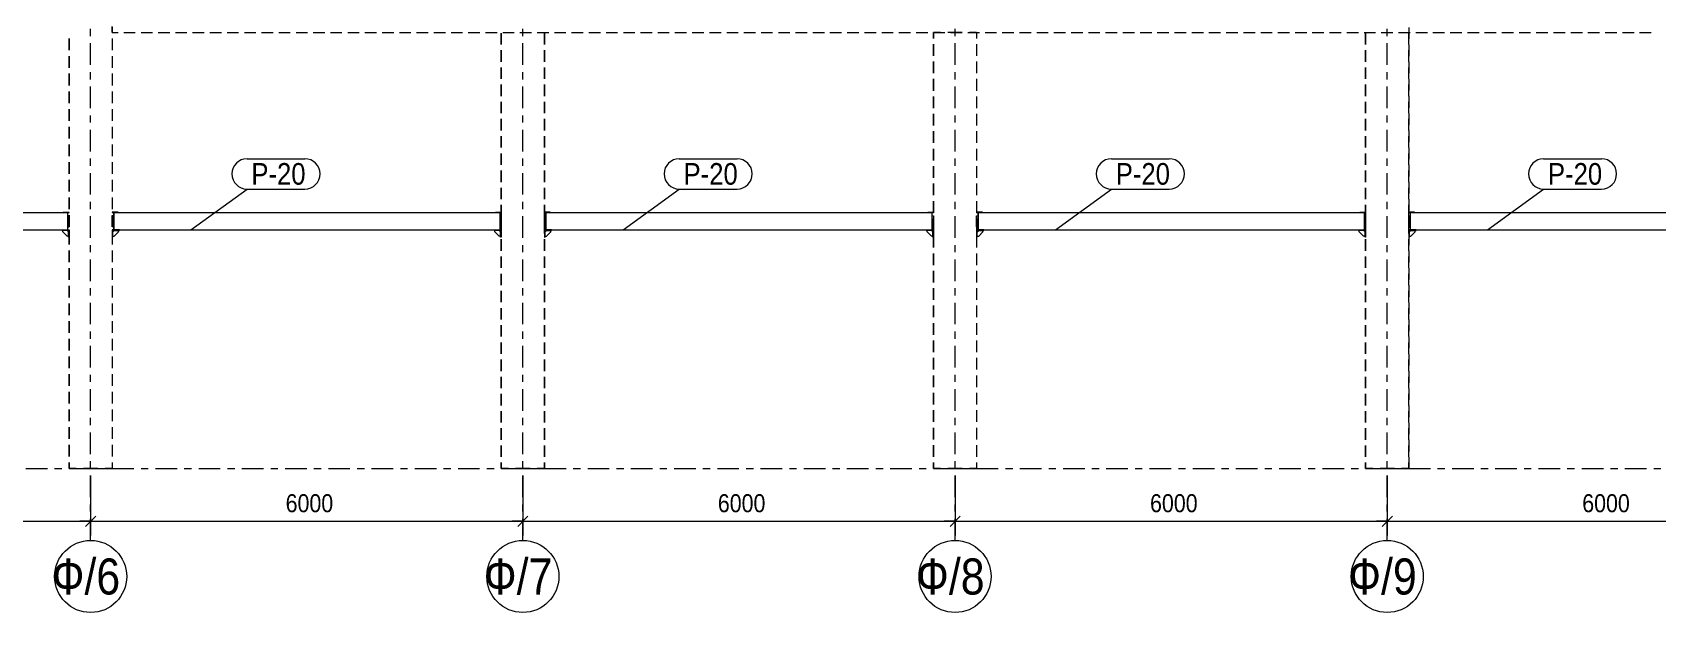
# Model space of a CAD drawing. Header units: millimetres. Extents: x -423 to 766, y -621 to 220.
# Drawn here: x -152.5 to 73, y -20 to 60.5 of the extents above; entities that cross this region are included whole.
import ezdxf

# ---------------------------------------------------------------- set-up
doc = ezdxf.new("R2010")
doc.units = ezdxf.units.MM
doc.linetypes.add('XKITLINE00', pattern=[0])
doc.linetypes.add('XKITLINE03', pattern=[6, 3, -1, 1, -1])
for name, color, linetype, lineweight in [('Part', 2, 'Continuous', 0), ('PartMark', 3, 'Continuous', 0), ('ReferenceModel', 1, 'Continuous', 0), ('S-GRID', 1, 'Continuous', 0), ('Z-DIMENSIONS', 1, 'Continuous', 0)]:
    doc.layers.add(name, color=color, linetype=linetype, lineweight=lineweight)
doc.styles.add('GOST type A', font='ARIAL.TTF')

msp = doc.modelspace()

# ---------------------------------------------------------------- linework, layer by layer
at = {"layer": 'Part', "linetype": 'XKITLINE00', "lineweight": 0}
for p, q in [((-201.19, 35.5), (-147.59, 35.5)), ((-148.19, 35.5), (-148.19, 35.58)), ((-148.19, 35.58), (-147.39, 35.58)), ((-147.59, 35.5), (-147.39, 35.5)), ((-147.59, 35.5), (-147.59, 33.1)), ((-147.55, 35.46), (-147.59, 35.46)), ((-147.55, 33.14), (-147.55, 35.46)), ((-147.55, 35.05), (-147.39, 35.05)), ((-147.39, 35.5), (-147.39, 35.58)), ((-147.39, 35.05), (-147.39, 33.55)), ((-140.59, 35.58), (-141.39, 35.58)), ((-141.39, 35.58), (-141.39, 35.5)), ((-141.39, 35.5), (-141.19, 35.5)), ((-141.39, 35.05), (-141.23, 35.05)), ((-141.39, 33.55), (-141.39, 35.05)), ((-141.23, 35.46), (-141.23, 33.14)), ((-141.23, 35.46), (-141.19, 35.46)), ((-141.19, 35.5), (-141.19, 33.1)), ((-141.19, 35.5), (-87.59, 35.5)), ((-140.59, 35.5), (-140.59, 35.58)), ((-88.19, 35.5), (-88.19, 35.58)), ((-88.19, 35.58), (-87.39, 35.58)), ((-87.59, 35.5), (-87.59, 33.1)), ((-87.59, 35.5), (-87.39, 35.5)), ((-87.55, 35.46), (-87.59, 35.46)), ((-87.55, 33.14), (-87.55, 35.46)), ((-87.55, 35.05), (-87.39, 35.05)), ((-87.39, 35.5), (-87.39, 35.58)), ((-87.39, 35.05), (-87.39, 33.55)), ((-80.59, 35.58), (-81.39, 35.58)), ((-81.39, 35.58), (-81.39, 35.5)), ((-81.39, 35.5), (-81.19, 35.5)), ((-81.39, 35.05), (-81.23, 35.05)), ((-81.39, 33.55), (-81.39, 35.05)), ((-81.23, 35.46), (-81.23, 33.14)), ((-81.23, 35.46), (-81.19, 35.46)), ((-81.19, 35.5), (-81.19, 33.1)), ((-81.19, 35.5), (-27.59, 35.5)), ((-80.59, 35.5), (-80.59, 35.58)), ((-28.19, 35.5), (-28.19, 35.58)), ((-28.19, 35.58), (-27.39, 35.58)), ((-27.59, 35.5), (-27.39, 35.5)), ((-27.59, 35.5), (-27.59, 33.1)), ((-27.55, 35.46), (-27.59, 35.46)), ((-27.55, 33.14), (-27.55, 35.46)), ((-27.55, 35.05), (-27.39, 35.05)), ((-27.39, 35.5), (-27.39, 35.58)), ((-27.39, 35.05), (-27.39, 33.55)), ((-20.59, 35.58), (-21.39, 35.58)), ((-21.39, 35.58), (-21.39, 35.5)), ((-21.39, 35.5), (-21.19, 35.5)), ((-21.39, 35.05), (-21.23, 35.05)), ((-21.39, 33.55), (-21.39, 35.05)), ((-21.23, 35.46), (-21.23, 33.14)), ((-21.23, 35.46), (-21.19, 35.46)), ((-21.19, 35.5), (-21.19, 33.1)), ((-21.19, 35.5), (32.41, 35.5)), ((-20.59, 35.5), (-20.59, 35.58)), ((31.81, 35.5), (31.81, 35.58)), ((31.81, 35.58), (32.61, 35.58)), ((32.41, 35.5), (32.61, 35.5)), ((32.41, 35.5), (32.41, 33.1)), ((32.45, 35.46), (32.41, 35.46)), ((32.45, 33.14), (32.45, 35.46)), ((32.45, 35.05), (32.61, 35.05)), ((32.61, 35.5), (32.61, 35.58)), ((32.61, 35.05), (32.61, 33.55)), ((39.41, 35.58), (38.61, 35.58)), ((38.61, 35.58), (38.61, 35.5)), ((38.61, 35.5), (38.81, 35.5)), ((38.61, 35.05), (38.77, 35.05)), ((38.61, 33.55), (38.61, 35.05)), ((38.77, 35.46), (38.77, 33.14)), ((38.77, 35.46), (38.81, 35.46)), ((38.81, 35.5), (38.81, 33.1)), ((38.81, 35.5), (92.41, 35.5)), ((39.41, 35.5), (39.41, 35.58)), ((-201.19, 33.1), (-147.59, 33.1)), ((-148.39, 33.02), (-148.39, 33.1)), ((-148.39, 33.1), (-147.39, 33.1)), ((-147.47, 33.02), (-148.39, 33.02)), ((-148.27, 32.82), (-148.27, 33.02)), ((-147.67, 32.22), (-148.27, 32.82)), ((-147.47, 32.82), (-147.67, 33.02)), ((-147.47, 32.22), (-147.67, 32.22)), ((-147.59, 33.14), (-147.55, 33.14)), ((-147.55, 33.55), (-147.39, 33.55)), ((-147.47, 32.1), (-147.47, 33.02)), ((-147.39, 32.1), (-147.47, 32.1)), ((-147.39, 33.1), (-147.39, 32.1)), ((-141.23, 33.55), (-141.39, 33.55)), ((-141.39, 33.1), (-141.39, 32.1)), ((-140.39, 33.1), (-141.39, 33.1)), ((-141.39, 32.1), (-141.31, 32.1)), ((-141.31, 32.82), (-141.11, 33.02)), ((-141.31, 32.1), (-141.31, 33.02)), ((-141.31, 33.02), (-140.39, 33.02)), ((-141.31, 32.22), (-141.11, 32.22)), ((-141.23, 33.14), (-141.19, 33.14)), ((-141.19, 33.1), (-87.59, 33.1)), ((-141.11, 32.22), (-140.51, 32.82)), ((-140.51, 32.82), (-140.51, 33.02)), ((-140.39, 33.02), (-140.39, 33.1)), ((-88.39, 33.02), (-88.39, 33.1)), ((-88.39, 33.1), (-87.39, 33.1)), ((-87.47, 33.02), (-88.39, 33.02)), ((-88.27, 32.82), (-88.27, 33.02)), ((-87.67, 32.22), (-88.27, 32.82)), ((-87.47, 32.82), (-87.67, 33.02)), ((-87.47, 32.22), (-87.67, 32.22)), ((-87.59, 33.14), (-87.55, 33.14)), ((-87.55, 33.55), (-87.39, 33.55)), ((-87.47, 32.1), (-87.47, 33.02)), ((-87.39, 32.1), (-87.47, 32.1)), ((-87.39, 33.1), (-87.39, 32.1)), ((-81.23, 33.55), (-81.39, 33.55)), ((-81.39, 33.1), (-81.39, 32.1)), ((-80.39, 33.1), (-81.39, 33.1)), ((-81.39, 32.1), (-81.31, 32.1)), ((-81.31, 32.1), (-81.31, 33.02)), ((-81.31, 33.02), (-80.39, 33.02)), ((-81.31, 32.82), (-81.11, 33.02)), ((-81.31, 32.22), (-81.11, 32.22)), ((-81.23, 33.14), (-81.19, 33.14)), ((-81.19, 33.1), (-27.59, 33.1)), ((-81.11, 32.22), (-80.51, 32.82)), ((-80.51, 32.82), (-80.51, 33.02)), ((-80.39, 33.02), (-80.39, 33.1)), ((-28.39, 33.02), (-28.39, 33.1)), ((-28.39, 33.1), (-27.39, 33.1)), ((-27.47, 33.02), (-28.39, 33.02)), ((-28.27, 32.82), (-28.27, 33.02)), ((-27.67, 32.22), (-28.27, 32.82)), ((-27.47, 32.82), (-27.67, 33.02)), ((-27.47, 32.22), (-27.67, 32.22)), ((-27.59, 33.14), (-27.55, 33.14)), ((-27.55, 33.55), (-27.39, 33.55)), ((-27.47, 32.1), (-27.47, 33.02)), ((-27.39, 32.1), (-27.47, 32.1)), ((-27.39, 33.1), (-27.39, 32.1)), ((-21.23, 33.55), (-21.39, 33.55)), ((-21.39, 33.1), (-21.39, 32.1)), ((-20.39, 33.1), (-21.39, 33.1)), ((-21.39, 32.1), (-21.31, 32.1)), ((-21.31, 32.82), (-21.11, 33.02)), ((-21.31, 32.1), (-21.31, 33.02)), ((-21.31, 33.02), (-20.39, 33.02)), ((-21.31, 32.22), (-21.11, 32.22)), ((-21.23, 33.14), (-21.19, 33.14)), ((-21.19, 33.1), (32.41, 33.1)), ((-21.11, 32.22), (-20.51, 32.82)), ((-20.51, 32.82), (-20.51, 33.02)), ((-20.39, 33.02), (-20.39, 33.1)), ((31.61, 33.02), (31.61, 33.1)), ((31.61, 33.1), (32.61, 33.1)), ((32.53, 33.02), (31.61, 33.02)), ((31.73, 32.82), (31.73, 33.02)), ((32.33, 32.22), (31.73, 32.82)), ((32.53, 32.82), (32.33, 33.02)), ((32.53, 32.22), (32.33, 32.22)), ((32.41, 33.14), (32.45, 33.14)), ((32.45, 33.55), (32.61, 33.55)), ((32.53, 32.1), (32.53, 33.02)), ((32.61, 32.1), (32.53, 32.1)), ((32.61, 33.1), (32.61, 32.1)), ((38.77, 33.55), (38.61, 33.55)), ((38.61, 33.1), (38.61, 32.1)), ((39.61, 33.1), (38.61, 33.1)), ((38.61, 32.1), (38.69, 32.1)), ((38.69, 32.1), (38.69, 33.02)), ((38.69, 33.02), (39.61, 33.02)), ((38.69, 32.82), (38.89, 33.02)), ((38.69, 32.22), (38.89, 32.22)), ((38.77, 33.14), (38.81, 33.14)), ((38.81, 33.1), (92.41, 33.1)), ((38.89, 32.22), (39.49, 32.82)), ((39.49, 32.82), (39.49, 33.02)), ((39.61, 33.02), (39.61, 33.1))]:
    msp.add_line(p, q, dxfattribs=at)
at = {"layer": 'PartMark', "linetype": 'XKITLINE00', "lineweight": 0}
for p, q in [((-122.68, 42.98), (-114.65, 42.98)), ((-62.68, 42.98), (-54.65, 42.98)), ((-2.68, 42.98), (5.35, 42.98)), ((57.32, 42.98), (65.35, 42.98)), ((-130.46, 33.1), (-122.68, 38.78)), ((-122.68, 38.78), (-114.65, 38.78)), ((-70.46, 33.1), (-62.68, 38.78)), ((-62.68, 38.78), (-54.65, 38.78)), ((-10.46, 33.1), (-2.68, 38.78)), ((-2.68, 38.78), (5.35, 38.78)), ((49.54, 33.1), (57.32, 38.78)), ((57.32, 38.78), (65.35, 38.78))]:
    msp.add_line(p, q, dxfattribs=at)
for centre, start, end in [((-122.68, 40.88), 90, 270), ((-114.65, 40.88), 270, 90), ((-62.68, 40.88), 90, 270), ((-54.65, 40.88), 270, 90), ((-2.68, 40.88), 90, 270), ((5.35, 40.88), 270, 90), ((57.32, 40.88), 90, 270), ((65.35, 40.88), 270, 90)]:
    msp.add_arc(centre, 2.1, start, end, dxfattribs=at)
at = {"layer": 'ReferenceModel', "linetype": 'XKITLINE00', "lineweight": 0}
for p, q in [((-141.39, 60.5), (-141.39, 61.33)), ((-141.39, 61.29), (-141.39, 60.5)), ((38.61, 61.2), (38.61, 59.61)), ((38.61, 61.2), (38.61, 59.61)), ((-147.39, 59.69), (-147.39, 58.06)), ((-147.39, 59.69), (-147.39, 58.06)), ((-147.39, 58.06), (-147.39, 59.69)), ((-141.39, 60.5), (-141.39, 60.5)), ((-141.39, 60.5), (-140.59, 60.5)), ((-141.39, 60.5), (-140.59, 60.5)), ((-141.39, 59.69), (-141.39, 58.06)), ((-141.39, 59.69), (-141.39, 58.06)), ((-141.39, 59.69), (-141.39, 58.06)), ((-139.79, 60.5), (-138.2, 60.5)), ((-139.79, 60.5), (-138.2, 60.5)), ((-137.4, 60.5), (-135.81, 60.5)), ((-137.4, 60.5), (-135.81, 60.5)), ((-135.01, 60.5), (-133.41, 60.5)), ((-135.01, 60.5), (-133.41, 60.5)), ((-132.62, 60.5), (-131.02, 60.5)), ((-132.62, 60.5), (-131.02, 60.5)), ((-130.23, 60.5), (-128.63, 60.5)), ((-130.22, 60.5), (-128.63, 60.5)), ((-127.83, 60.5), (-126.24, 60.5)), ((-127.83, 60.5), (-126.24, 60.5)), ((-125.44, 60.5), (-123.85, 60.5)), ((-125.44, 60.5), (-123.85, 60.5)), ((-123.05, 60.5), (-121.46, 60.5)), ((-123.05, 60.5), (-121.46, 60.5)), ((-120.66, 60.5), (-119.06, 60.5)), ((-120.66, 60.5), (-119.07, 60.5)), ((-118.27, 60.5), (-116.67, 60.5)), ((-118.27, 60.5), (-116.68, 60.5)), ((-115.88, 60.5), (-114.28, 60.5)), ((-115.88, 60.5), (-114.28, 60.5)), ((-113.49, 60.5), (-111.89, 60.5)), ((-113.48, 60.5), (-111.89, 60.5)), ((-111.1, 60.5), (-109.5, 60.5)), ((-111.09, 60.5), (-109.5, 60.5)), ((-108.7, 60.5), (-107.11, 60.5)), ((-108.7, 60.5), (-107.11, 60.5)), ((-106.31, 60.5), (-104.71, 60.5)), ((-106.31, 60.5), (-104.72, 60.5)), ((-103.92, 60.5), (-102.32, 60.5)), ((-103.92, 60.5), (-102.33, 60.5)), ((-101.53, 60.5), (-99.93, 60.5)), ((-101.53, 60.5), (-99.94, 60.5)), ((-99.14, 60.5), (-97.54, 60.5)), ((-99.13, 60.5), (-97.54, 60.5)), ((-96.75, 60.5), (-95.15, 60.5)), ((-96.74, 60.5), (-95.15, 60.5)), ((-94.36, 60.5), (-92.76, 60.5)), ((-94.35, 60.5), (-92.76, 60.5)), ((-91.96, 60.5), (-90.36, 60.5)), ((-91.96, 60.5), (-90.37, 60.5)), ((-89.57, 60.5), (-87.97, 60.5)), ((-89.57, 60.5), (-87.98, 60.5)), ((-87.39, 60.43), (-87.39, 58.84)), ((-87.39, 58.84), (-87.39, 60.43)), ((-87.39, 60.43), (-87.39, 58.84)), ((-87.18, 60.5), (-85.58, 60.5)), ((-87.18, 60.5), (-85.59, 60.5)), ((-84.79, 60.5), (-83.2, 60.5)), ((-84.78, 60.5), (-83.19, 60.5)), ((-82.4, 60.5), (-80.8, 60.5)), ((-82.39, 60.5), (-80.8, 60.5)), ((-81.39, 60.43), (-81.39, 58.84)), ((-81.39, 58.84), (-81.39, 60.43)), ((-81.39, 60.43), (-81.39, 58.84)), ((-80.01, 60.5), (-78.41, 60.5)), ((-80, 60.5), (-78.41, 60.5)), ((-77.62, 60.5), (-76.02, 60.5)), ((-77.61, 60.5), (-76.01, 60.5)), ((-75.22, 60.5), (-73.62, 60.5)), ((-75.22, 60.5), (-73.63, 60.5)), ((-72.83, 60.5), (-71.23, 60.5)), ((-72.83, 60.5), (-71.24, 60.5)), ((-70.44, 60.5), (-68.85, 60.5)), ((-70.43, 60.5), (-68.84, 60.5)), ((-68.05, 60.5), (-66.46, 60.5)), ((-68.04, 60.5), (-66.45, 60.5)), ((-65.66, 60.5), (-64.07, 60.5)), ((-65.65, 60.5), (-64.06, 60.5)), ((-63.27, 60.5), (-61.67, 60.5)), ((-63.26, 60.5), (-61.66, 60.5)), ((-60.88, 60.5), (-59.28, 60.5)), ((-60.87, 60.5), (-59.27, 60.5)), ((-58.49, 60.5), (-56.89, 60.5)), ((-58.48, 60.5), (-56.88, 60.5)), ((-56.09, 60.5), (-54.5, 60.5)), ((-56.08, 60.5), (-54.49, 60.5)), ((-53.7, 60.5), (-52.11, 60.5)), ((-53.69, 60.5), (-52.1, 60.5)), ((-51.31, 60.5), (-49.72, 60.5)), ((-51.3, 60.5), (-49.71, 60.5)), ((-48.92, 60.5), (-47.33, 60.5)), ((-48.91, 60.5), (-47.32, 60.5)), ((-46.53, 60.5), (-44.93, 60.5)), ((-46.52, 60.5), (-44.92, 60.5)), ((-44.14, 60.5), (-42.54, 60.5)), ((-44.13, 60.5), (-42.53, 60.5)), ((-41.75, 60.5), (-40.15, 60.5)), ((-41.73, 60.5), (-40.14, 60.5)), ((-39.35, 60.5), (-37.76, 60.5)), ((-39.34, 60.5), (-37.75, 60.5)), ((-36.96, 60.5), (-35.37, 60.5)), ((-36.95, 60.5), (-35.36, 60.5)), ((-34.57, 60.5), (-32.98, 60.5)), ((-34.56, 60.5), (-32.97, 60.5)), ((-32.18, 60.5), (-30.59, 60.5)), ((-32.17, 60.5), (-30.57, 60.5)), ((-29.79, 60.5), (-28.19, 60.5)), ((-29.78, 60.5), (-28.18, 60.5)), ((-27.4, 60.5), (-25.8, 60.5)), ((-26.39, 60.5), (-27.39, 60.5)), ((-26.39, 60.5), (-27.39, 60.5)), ((-27.39, 60.5), (-27.39, 59.69)), ((-27.39, 60.5), (-27.39, 59.69)), ((-26.39, 60.5), (-27.39, 60.5)), ((-27.39, 59.69), (-27.39, 60.5)), ((-27.39, 58.89), (-27.39, 57.27)), ((-27.39, 58.89), (-27.39, 57.27)), ((-27.39, 57.27), (-27.39, 58.89)), ((-27.38, 60.5), (-25.79, 60.5)), ((-23.39, 60.5), (-25.39, 60.5)), ((-23.39, 60.5), (-25.39, 60.5)), ((-23.39, 60.5), (-25.39, 60.5)), ((-25.01, 60.5), (-23.41, 60.5)), ((-24.99, 60.5), (-23.4, 60.5)), ((-22.62, 60.5), (-21.02, 60.5)), ((-22.6, 60.5), (-21.01, 60.5)), ((-21.39, 60.5), (-22.39, 60.5)), ((-21.39, 60.5), (-22.39, 60.5)), ((-21.39, 60.5), (-22.39, 60.5)), ((-21.39, 60.5), (-21.39, 60.5)), ((-21.39, 60.5), (-21.39, 59.69)), ((-21.39, 60.5), (-21.39, 59.69)), ((-21.39, 60.5), (-21.39, 59.69)), ((-21.39, 58.89), (-21.39, 57.27)), ((-21.39, 58.89), (-21.39, 57.27)), ((-21.39, 58.89), (-21.39, 57.27)), ((-20.22, 60.5), (-18.63, 60.5)), ((-20.21, 60.5), (-18.62, 60.5)), ((-17.83, 60.5), (-16.24, 60.5)), ((-17.82, 60.5), (-16.22, 60.5)), ((-15.44, 60.5), (-13.85, 60.5)), ((-15.43, 60.5), (-13.83, 60.5)), ((-13.05, 60.5), (-11.46, 60.5)), ((-13.04, 60.5), (-11.44, 60.5)), ((-10.66, 60.5), (-9.06, 60.5)), ((-10.64, 60.5), (-9.05, 60.5)), ((-8.27, 60.5), (-6.67, 60.5)), ((-8.25, 60.5), (-6.66, 60.5)), ((-5.88, 60.5), (-4.28, 60.5)), ((-5.86, 60.5), (-4.27, 60.5)), ((-3.48, 60.5), (-1.89, 60.5)), ((-3.47, 60.5), (-1.87, 60.5)), ((-1.09, 60.5), (0.5, 60.5)), ((-1.08, 60.5), (0.52, 60.5)), ((1.3, 60.5), (2.89, 60.5)), ((1.31, 60.5), (2.91, 60.5)), ((3.69, 60.5), (5.28, 60.5)), ((3.71, 60.5), (5.3, 60.5)), ((6.08, 60.5), (7.68, 60.5)), ((6.1, 60.5), (7.69, 60.5)), ((8.47, 60.5), (10.07, 60.5)), ((8.49, 60.5), (10.08, 60.5)), ((10.86, 60.5), (12.46, 60.5)), ((10.88, 60.5), (12.48, 60.5)), ((13.26, 60.5), (14.85, 60.5)), ((13.27, 60.5), (14.87, 60.5)), ((15.65, 60.5), (17.24, 60.5)), ((15.66, 60.5), (17.26, 60.5)), ((18.04, 60.5), (19.63, 60.5)), ((18.06, 60.5), (19.65, 60.5)), ((20.43, 60.5), (22.02, 60.5)), ((20.45, 60.5), (22.04, 60.5)), ((22.82, 60.5), (24.41, 60.5)), ((22.84, 60.5), (24.43, 60.5)), ((25.21, 60.5), (26.81, 60.5)), ((25.23, 60.5), (26.83, 60.5)), ((27.6, 60.5), (29.2, 60.5)), ((27.62, 60.5), (29.22, 60.5)), ((29.99, 60.5), (31.59, 60.5)), ((30.01, 60.5), (31.61, 60.5)), ((32.39, 60.5), (33.98, 60.5)), ((32.41, 60.5), (34, 60.5)), ((32.61, 60.43), (32.61, 58.84)), ((32.61, 58.84), (32.61, 60.43)), ((32.61, 60.43), (32.61, 58.84)), ((34.78, 60.5), (36.37, 60.5)), ((34.8, 60.5), (36.39, 60.5)), ((37.17, 60.5), (38.76, 60.5)), ((37.19, 60.5), (38.78, 60.5)), ((38.61, 58.84), (38.61, 60.43)), ((38.61, 58.81), (38.61, 57.22)), ((38.61, 58.81), (38.61, 57.22)), ((39.56, 60.5), (41.15, 60.5)), ((39.58, 60.5), (41.18, 60.5)), ((41.95, 60.5), (43.55, 60.5)), ((41.97, 60.5), (43.57, 60.5)), ((44.34, 60.5), (45.94, 60.5)), ((44.36, 60.5), (45.96, 60.5)), ((46.73, 60.5), (48.33, 60.5)), ((46.76, 60.5), (48.35, 60.5)), ((49.13, 60.5), (50.72, 60.5)), ((49.15, 60.5), (50.74, 60.5)), ((51.52, 60.5), (53.11, 60.5)), ((51.54, 60.5), (53.13, 60.5)), ((53.91, 60.5), (55.5, 60.5)), ((53.93, 60.5), (55.52, 60.5)), ((56.3, 60.5), (57.89, 60.5)), ((56.32, 60.5), (57.92, 60.5)), ((58.69, 60.5), (60.29, 60.5)), ((58.71, 60.5), (60.31, 60.5)), ((61.08, 60.5), (62.68, 60.5)), ((61.11, 60.5), (62.7, 60.5)), ((63.47, 60.5), (65.07, 60.5)), ((63.5, 60.5), (65.09, 60.5)), ((65.87, 60.5), (67.46, 60.5)), ((65.89, 60.5), (67.48, 60.5)), ((68.26, 60.5), (69.85, 60.5)), ((68.28, 60.5), (69.87, 60.5)), ((70.65, 60.5), (72.24, 60.5)), ((70.67, 60.5), (72.27, 60.5)), ((-147.39, 57.24), (-147.39, 55.6)), ((-147.39, 57.24), (-147.39, 55.6)), ((-147.39, 55.6), (-147.39, 57.24)), ((-141.39, 57.24), (-141.39, 55.6)), ((-141.39, 57.24), (-141.39, 55.6)), ((-141.39, 57.24), (-141.39, 55.6)), ((-87.39, 58.04), (-87.39, 56.45)), ((-87.39, 56.45), (-87.39, 58.04)), ((-87.39, 58.04), (-87.39, 56.45)), ((-81.39, 58.04), (-81.39, 56.45)), ((-81.39, 56.45), (-81.39, 58.04)), ((-81.39, 58.04), (-81.39, 56.45)), ((-27.39, 56.47), (-27.39, 54.85)), ((-27.39, 56.47), (-27.39, 54.85)), ((-27.39, 54.85), (-27.39, 56.47)), ((-21.39, 56.47), (-21.39, 54.85)), ((-21.39, 56.47), (-21.39, 54.85)), ((-21.39, 56.47), (-21.39, 54.85)), ((32.61, 58.04), (32.61, 56.45)), ((32.61, 56.45), (32.61, 58.04)), ((32.61, 58.04), (32.61, 56.45)), ((38.61, 56.45), (38.61, 58.04)), ((38.61, 56.43), (38.61, 54.84)), ((38.61, 56.43), (38.61, 54.84)), ((-147.39, 54.79), (-147.39, 53.15)), ((-147.39, 54.79), (-147.39, 53.15)), ((-147.39, 53.15), (-147.39, 54.79)), ((-141.39, 54.79), (-141.39, 53.15)), ((-141.39, 54.79), (-141.39, 53.15)), ((-141.39, 54.79), (-141.39, 53.15)), ((-87.39, 55.66), (-87.39, 54.07)), ((-87.39, 54.07), (-87.39, 55.66)), ((-87.39, 55.66), (-87.39, 54.07)), ((-81.39, 55.66), (-81.39, 54.07)), ((-81.39, 54.07), (-81.39, 55.66)), ((-81.39, 55.66), (-81.39, 54.07)), ((32.61, 55.66), (32.61, 54.07)), ((32.61, 54.07), (32.61, 55.66)), ((32.61, 55.66), (32.61, 54.07)), ((38.61, 54.07), (38.61, 55.66)), ((-147.39, 52.33), (-147.39, 50.7)), ((-147.39, 52.33), (-147.39, 50.7)), ((-147.39, 50.7), (-147.39, 52.33)), ((-141.39, 52.33), (-141.39, 50.7)), ((-141.39, 52.33), (-141.39, 50.7)), ((-141.39, 52.33), (-141.39, 50.7)), ((-87.39, 53.27), (-87.39, 51.68)), ((-87.39, 51.68), (-87.39, 53.27)), ((-87.39, 53.27), (-87.39, 51.68)), ((-81.39, 53.27), (-81.39, 51.68)), ((-81.39, 51.68), (-81.39, 53.27)), ((-81.39, 53.27), (-81.39, 51.68)), ((-27.39, 54.05), (-27.39, 52.43)), ((-27.39, 54.05), (-27.39, 52.43)), ((-27.39, 52.43), (-27.39, 54.05)), ((-21.39, 54.05), (-21.39, 52.43)), ((-21.39, 54.05), (-21.39, 52.43)), ((-21.39, 54.05), (-21.39, 52.43)), ((32.61, 53.27), (32.61, 51.68)), ((32.61, 51.68), (32.61, 53.27)), ((32.61, 53.27), (32.61, 51.68)), ((38.61, 54.04), (38.61, 52.45)), ((38.61, 54.04), (38.61, 52.45)), ((38.61, 51.68), (38.61, 53.27)), ((-147.39, 49.88), (-147.39, 48.24)), ((-147.39, 49.88), (-147.39, 48.24)), ((-147.39, 48.24), (-147.39, 49.88)), ((-141.39, 49.88), (-141.39, 48.24)), ((-141.39, 49.88), (-141.39, 48.24)), ((-141.39, 49.88), (-141.39, 48.24)), ((-87.39, 50.89), (-87.39, 49.3)), ((-87.39, 49.3), (-87.39, 50.89)), ((-87.39, 50.89), (-87.39, 49.3)), ((-81.39, 50.89), (-81.39, 49.3)), ((-81.39, 49.3), (-81.39, 50.89)), ((-81.39, 50.89), (-81.39, 49.3)), ((-27.39, 51.63), (-27.39, 50.01)), ((-27.39, 51.63), (-27.39, 50.01)), ((-27.39, 50.01), (-27.39, 51.63)), ((-21.39, 51.63), (-21.39, 50.01)), ((-21.39, 51.63), (-21.39, 50.01)), ((-21.39, 51.63), (-21.39, 50.01)), ((32.61, 50.89), (32.61, 49.3)), ((32.61, 49.3), (32.61, 50.89)), ((32.61, 50.89), (32.61, 49.3)), ((38.61, 51.66), (38.61, 50.07)), ((38.61, 51.66), (38.61, 50.07)), ((38.61, 49.3), (38.61, 50.89)), ((-147.39, 47.43), (-147.39, 45.79)), ((-147.39, 47.43), (-147.39, 45.79)), ((-147.39, 45.79), (-147.39, 47.43)), ((-141.39, 47.43), (-141.39, 45.79)), ((-141.39, 47.43), (-141.39, 45.79)), ((-141.39, 47.43), (-141.39, 45.79)), ((-87.39, 48.5), (-87.39, 46.91)), ((-87.39, 46.91), (-87.39, 48.5)), ((-87.39, 48.5), (-87.39, 46.91)), ((-81.39, 48.5), (-81.39, 46.91)), ((-81.39, 46.91), (-81.39, 48.5)), ((-81.39, 48.5), (-81.39, 46.91)), ((-27.39, 49.21), (-27.39, 47.59)), ((-27.39, 49.21), (-27.39, 47.59)), ((-27.39, 47.59), (-27.39, 49.21)), ((-21.39, 49.21), (-21.39, 47.59)), ((-21.39, 49.21), (-21.39, 47.59)), ((-21.39, 49.21), (-21.39, 47.59)), ((32.61, 48.5), (32.61, 46.91)), ((32.61, 46.91), (32.61, 48.5)), ((32.61, 48.5), (32.61, 46.91)), ((38.61, 49.27), (38.61, 47.68)), ((38.61, 49.27), (38.61, 47.68)), ((38.61, 46.91), (38.61, 48.5)), ((-87.39, 46.12), (-87.39, 44.53)), ((-87.39, 44.53), (-87.39, 46.12)), ((-87.39, 46.12), (-87.39, 44.53)), ((-81.39, 46.12), (-81.39, 44.53)), ((-81.39, 44.53), (-81.39, 46.12)), ((-81.39, 46.12), (-81.39, 44.53)), ((-27.39, 46.79), (-27.39, 45.17)), ((-27.39, 46.79), (-27.39, 45.17)), ((-27.39, 45.17), (-27.39, 46.79)), ((-21.39, 46.79), (-21.39, 45.17)), ((-21.39, 46.79), (-21.39, 45.17)), ((-21.39, 46.79), (-21.39, 45.17)), ((32.61, 46.12), (32.61, 44.53)), ((32.61, 44.53), (32.61, 46.12)), ((32.61, 46.12), (32.61, 44.53)), ((38.61, 46.89), (38.61, 45.3)), ((38.61, 46.89), (38.61, 45.3)), ((38.61, 44.53), (38.61, 46.12)), ((-147.39, 44.97), (-147.39, 43.34)), ((-147.39, 44.97), (-147.39, 43.34)), ((-147.39, 43.34), (-147.39, 44.97)), ((-141.39, 44.97), (-141.39, 43.34)), ((-141.39, 44.97), (-141.39, 43.34)), ((-141.39, 44.97), (-141.39, 43.34)), ((-87.39, 43.73), (-87.39, 42.14)), ((-87.39, 42.14), (-87.39, 43.73)), ((-87.39, 43.73), (-87.39, 42.14)), ((-81.39, 43.73), (-81.39, 42.14)), ((-81.39, 42.14), (-81.39, 43.73)), ((-81.39, 43.73), (-81.39, 42.14)), ((-27.39, 44.37), (-27.39, 42.75)), ((-27.39, 44.37), (-27.39, 42.75)), ((-27.39, 42.75), (-27.39, 44.37)), ((-21.39, 44.37), (-21.39, 42.75)), ((-21.39, 44.37), (-21.39, 42.75)), ((-21.39, 44.37), (-21.39, 42.75)), ((32.61, 43.73), (32.61, 42.14)), ((32.61, 42.14), (32.61, 43.73)), ((32.61, 43.73), (32.61, 42.14)), ((38.61, 44.5), (38.61, 42.91)), ((38.61, 44.5), (38.61, 42.91)), ((38.61, 42.14), (38.61, 43.73)), ((-147.39, 42.52), (-147.39, 40.89)), ((-147.39, 42.52), (-147.39, 40.89)), ((-147.39, 40.89), (-147.39, 42.52)), ((-141.39, 42.52), (-141.39, 40.89)), ((-141.39, 42.52), (-141.39, 40.89)), ((-141.39, 42.52), (-141.39, 40.89)), ((-87.39, 41.35), (-87.39, 39.75)), ((-87.39, 39.75), (-87.39, 41.35)), ((-87.39, 41.35), (-87.39, 39.75)), ((-81.39, 41.35), (-81.39, 39.75)), ((-81.39, 39.75), (-81.39, 41.35)), ((-81.39, 41.35), (-81.39, 39.75)), ((-27.39, 41.95), (-27.39, 40.33)), ((-27.39, 41.95), (-27.39, 40.33)), ((-27.39, 40.33), (-27.39, 41.95)), ((-21.39, 41.95), (-21.39, 40.33)), ((-21.39, 41.95), (-21.39, 40.33)), ((-21.39, 41.95), (-21.39, 40.33)), ((32.61, 41.35), (32.61, 39.75)), ((32.61, 39.75), (32.61, 41.35)), ((32.61, 41.35), (32.61, 39.75)), ((38.61, 42.12), (38.61, 40.53)), ((38.61, 42.12), (38.61, 40.53)), ((38.61, 39.75), (38.61, 41.35)), ((-147.39, 40.07), (-147.39, 38.43)), ((-147.39, 40.07), (-147.39, 38.43)), ((-147.39, 38.43), (-147.39, 40.07)), ((-141.39, 40.07), (-141.39, 38.43)), ((-141.39, 40.07), (-141.39, 38.43)), ((-141.39, 40.07), (-141.39, 38.43)), ((-87.39, 38.96), (-87.39, 37.37)), ((-87.39, 37.37), (-87.39, 38.96)), ((-87.39, 38.96), (-87.39, 37.37)), ((-81.39, 38.96), (-81.39, 37.37)), ((-81.39, 37.37), (-81.39, 38.96)), ((-81.39, 38.96), (-81.39, 37.37)), ((-27.39, 39.53), (-27.39, 37.91)), ((-27.39, 39.53), (-27.39, 37.91)), ((-27.39, 37.91), (-27.39, 39.53)), ((-21.39, 39.53), (-21.39, 37.91)), ((-21.39, 39.53), (-21.39, 37.91)), ((-21.39, 39.53), (-21.39, 37.91)), ((32.61, 38.96), (32.61, 37.37)), ((32.61, 37.37), (32.61, 38.96)), ((32.61, 38.96), (32.61, 37.37)), ((38.61, 39.73), (38.61, 38.14)), ((38.61, 39.73), (38.61, 38.14)), ((38.61, 37.37), (38.61, 38.96)), ((-147.39, 37.61), (-147.39, 35.98)), ((-147.39, 37.61), (-147.39, 35.98)), ((-147.39, 35.98), (-147.39, 37.61)), ((-141.39, 37.61), (-141.39, 35.98)), ((-141.39, 37.61), (-141.39, 35.98)), ((-141.39, 37.61), (-141.39, 35.98)), ((-87.39, 36.57), (-87.39, 34.98)), ((-87.39, 34.98), (-87.39, 36.57)), ((-87.39, 36.57), (-87.39, 34.98)), ((-81.39, 36.57), (-81.39, 34.98)), ((-81.39, 34.98), (-81.39, 36.57)), ((-81.39, 36.57), (-81.39, 34.98)), ((-27.39, 37.11), (-27.39, 35.49)), ((-27.39, 37.11), (-27.39, 35.49)), ((-27.39, 35.49), (-27.39, 37.11)), ((-21.39, 37.11), (-21.39, 35.49)), ((-21.39, 37.11), (-21.39, 35.49)), ((-21.39, 37.11), (-21.39, 35.49)), ((32.61, 36.57), (32.61, 34.98)), ((32.61, 34.98), (32.61, 36.57)), ((32.61, 36.57), (32.61, 34.98)), ((38.61, 37.35), (38.61, 35.75)), ((38.61, 37.35), (38.61, 35.75)), ((38.61, 34.98), (38.61, 36.57)), ((-147.39, 35.16), (-147.39, 33.53)), ((-147.39, 35.16), (-147.39, 33.53)), ((-147.39, 33.53), (-147.39, 35.16)), ((-141.39, 35.16), (-141.39, 33.53)), ((-141.39, 35.16), (-141.39, 33.53)), ((-141.39, 35.16), (-141.39, 33.53)), ((-87.39, 34.19), (-87.39, 32.6)), ((-87.39, 32.6), (-87.39, 34.19)), ((-87.39, 34.19), (-87.39, 32.6)), ((-81.39, 34.19), (-81.39, 32.6)), ((-81.39, 32.6), (-81.39, 34.19)), ((-81.39, 34.19), (-81.39, 32.6)), ((-27.39, 34.69), (-27.39, 33.07)), ((-27.39, 34.69), (-27.39, 33.07)), ((-27.39, 33.07), (-27.39, 34.69)), ((-21.39, 34.69), (-21.39, 33.07)), ((-21.39, 34.69), (-21.39, 33.07)), ((-21.39, 34.69), (-21.39, 33.07)), ((32.61, 34.19), (32.61, 32.6)), ((32.61, 32.6), (32.61, 34.19)), ((32.61, 34.19), (32.61, 32.6)), ((38.61, 34.96), (38.61, 33.37)), ((38.61, 34.96), (38.61, 33.37)), ((38.61, 32.6), (38.61, 34.19)), ((-147.39, 32.71), (-147.39, 31.07)), ((-147.39, 32.71), (-147.39, 31.07)), ((-147.39, 31.07), (-147.39, 32.71)), ((-141.39, 32.71), (-141.39, 31.07)), ((-141.39, 32.71), (-141.39, 31.07)), ((-141.39, 32.71), (-141.39, 31.07)), ((-87.39, 31.8), (-87.39, 30.21)), ((-87.39, 30.21), (-87.39, 31.8)), ((-87.39, 31.8), (-87.39, 30.21)), ((-81.39, 31.8), (-81.39, 30.21)), ((-81.39, 30.21), (-81.39, 31.8)), ((-81.39, 31.8), (-81.39, 30.21)), ((-27.39, 32.27), (-27.39, 30.65)), ((-27.39, 32.27), (-27.39, 30.65)), ((-27.39, 30.65), (-27.39, 32.27)), ((-21.39, 32.27), (-21.39, 30.65)), ((-21.39, 32.27), (-21.39, 30.65)), ((-21.39, 32.27), (-21.39, 30.65)), ((32.61, 31.8), (32.61, 30.21)), ((32.61, 30.21), (32.61, 31.8)), ((32.61, 31.8), (32.61, 30.21)), ((38.61, 32.57), (38.61, 30.98)), ((38.61, 32.57), (38.61, 30.98)), ((38.61, 30.21), (38.61, 31.8)), ((-147.39, 30.26), (-147.39, 28.62)), ((-147.39, 30.26), (-147.39, 28.62)), ((-147.39, 28.62), (-147.39, 30.26)), ((-141.39, 30.26), (-141.39, 28.62)), ((-141.39, 30.26), (-141.39, 28.62)), ((-141.39, 30.26), (-141.39, 28.62)), ((-87.39, 29.42), (-87.39, 27.83)), ((-87.39, 27.83), (-87.39, 29.42)), ((-87.39, 29.42), (-87.39, 27.83)), ((-81.39, 29.42), (-81.39, 27.83)), ((-81.39, 27.83), (-81.39, 29.42)), ((-81.39, 29.42), (-81.39, 27.83)), ((-27.39, 29.85), (-27.39, 28.23)), ((-27.39, 29.85), (-27.39, 28.23)), ((-27.39, 28.23), (-27.39, 29.85)), ((-21.39, 29.85), (-21.39, 28.23)), ((-21.39, 29.85), (-21.39, 28.23)), ((-21.39, 29.85), (-21.39, 28.23)), ((32.61, 29.42), (32.61, 27.83)), ((32.61, 27.83), (32.61, 29.42)), ((32.61, 29.42), (32.61, 27.83)), ((38.61, 30.19), (38.61, 28.6)), ((38.61, 30.19), (38.61, 28.6)), ((38.61, 27.83), (38.61, 29.42)), ((-147.39, 27.8), (-147.39, 26.17)), ((-147.39, 27.8), (-147.39, 26.17)), ((-147.39, 26.17), (-147.39, 27.8)), ((-141.39, 27.8), (-141.39, 26.17)), ((-141.39, 27.8), (-141.39, 26.17)), ((-141.39, 27.8), (-141.39, 26.17)), ((-27.39, 27.43), (-27.39, 25.81)), ((-27.39, 27.43), (-27.39, 25.81)), ((-27.39, 25.81), (-27.39, 27.43)), ((-21.39, 27.43), (-21.39, 25.81)), ((-21.39, 27.43), (-21.39, 25.81)), ((-21.39, 27.43), (-21.39, 25.81)), ((38.61, 27.8), (38.61, 26.21)), ((38.61, 27.8), (38.61, 26.21)), ((-147.39, 25.35), (-147.39, 23.71)), ((-147.39, 25.35), (-147.39, 23.71)), ((-147.39, 23.71), (-147.39, 25.35)), ((-141.39, 25.35), (-141.39, 23.71)), ((-141.39, 25.35), (-141.39, 23.71)), ((-141.39, 25.35), (-141.39, 23.71)), ((-87.39, 27.03), (-87.39, 25.44)), ((-87.39, 25.44), (-87.39, 27.03)), ((-87.39, 27.03), (-87.39, 25.44)), ((-81.39, 27.03), (-81.39, 25.44)), ((-81.39, 25.44), (-81.39, 27.03)), ((-81.39, 27.03), (-81.39, 25.44)), ((-27.39, 25.01), (-27.39, 23.39)), ((-27.39, 25.01), (-27.39, 23.39)), ((-27.39, 23.39), (-27.39, 25.01)), ((-21.39, 25.01), (-21.39, 23.39)), ((-21.39, 25.01), (-21.39, 23.39)), ((-21.39, 25.01), (-21.39, 23.39)), ((32.61, 27.03), (32.61, 25.44)), ((32.61, 25.44), (32.61, 27.03)), ((32.61, 27.03), (32.61, 25.44)), ((38.61, 25.44), (38.61, 27.03)), ((38.61, 25.42), (38.61, 23.83)), ((38.61, 25.42), (38.61, 23.83)), ((-147.39, 22.9), (-147.39, 21.26)), ((-147.39, 22.9), (-147.39, 21.26)), ((-147.39, 21.26), (-147.39, 22.9)), ((-141.39, 22.9), (-141.39, 21.26)), ((-141.39, 22.9), (-141.39, 21.26)), ((-141.39, 22.9), (-141.39, 21.26)), ((-87.39, 24.65), (-87.39, 23.06)), ((-87.39, 23.06), (-87.39, 24.65)), ((-87.39, 24.65), (-87.39, 23.06)), ((-81.39, 24.65), (-81.39, 23.06)), ((-81.39, 23.06), (-81.39, 24.65)), ((-81.39, 24.65), (-81.39, 23.06)), ((-27.39, 22.59), (-27.39, 20.97)), ((-27.39, 22.59), (-27.39, 20.97)), ((-27.39, 20.97), (-27.39, 22.59)), ((-21.39, 22.59), (-21.39, 20.97)), ((-21.39, 22.59), (-21.39, 20.97)), ((-21.39, 22.59), (-21.39, 20.97)), ((32.61, 24.65), (32.61, 23.06)), ((32.61, 23.06), (32.61, 24.65)), ((32.61, 24.65), (32.61, 23.06)), ((38.61, 23.06), (38.61, 24.65)), ((38.61, 23.03), (38.61, 21.44)), ((38.61, 23.03), (38.61, 21.44)), ((-147.39, 20.44), (-147.39, 18.81)), ((-147.39, 20.44), (-147.39, 18.81)), ((-147.39, 18.81), (-147.39, 20.44)), ((-141.39, 20.44), (-141.39, 18.81)), ((-141.39, 20.44), (-141.39, 18.81)), ((-141.39, 20.44), (-141.39, 18.81)), ((-87.39, 22.26), (-87.39, 20.67)), ((-87.39, 20.67), (-87.39, 22.26)), ((-87.39, 22.26), (-87.39, 20.67)), ((-81.39, 22.26), (-81.39, 20.67)), ((-81.39, 20.67), (-81.39, 22.26)), ((-81.39, 22.26), (-81.39, 20.67)), ((32.61, 22.26), (32.61, 20.67)), ((32.61, 20.67), (32.61, 22.26)), ((32.61, 22.26), (32.61, 20.67)), ((38.61, 20.67), (38.61, 22.26)), ((38.61, 20.65), (38.61, 19.06)), ((38.61, 20.65), (38.61, 19.06)), ((-87.39, 19.88), (-87.39, 18.29)), ((-87.39, 18.29), (-87.39, 19.88)), ((-87.39, 19.88), (-87.39, 18.29)), ((-81.39, 19.88), (-81.39, 18.29)), ((-81.39, 18.29), (-81.39, 19.88)), ((-81.39, 19.88), (-81.39, 18.29)), ((-27.39, 20.17), (-27.39, 18.55)), ((-27.39, 20.17), (-27.39, 18.55)), ((-27.39, 18.55), (-27.39, 20.17)), ((-21.39, 20.17), (-21.39, 18.55)), ((-21.39, 20.17), (-21.39, 18.55)), ((-21.39, 20.17), (-21.39, 18.55)), ((32.61, 19.88), (32.61, 18.29)), ((32.61, 18.29), (32.61, 19.88)), ((32.61, 19.88), (32.61, 18.29)), ((38.61, 18.29), (38.61, 19.88)), ((38.61, 18.26), (38.61, 16.67)), ((38.61, 18.26), (38.61, 16.67)), ((-147.39, 17.99), (-147.39, 16.35)), ((-147.39, 17.99), (-147.39, 16.35)), ((-147.39, 16.35), (-147.39, 17.99)), ((-141.39, 17.99), (-141.39, 16.35)), ((-141.39, 17.99), (-141.39, 16.35)), ((-141.39, 17.99), (-141.39, 16.35)), ((-87.39, 17.49), (-87.39, 15.9)), ((-87.39, 15.9), (-87.39, 17.49)), ((-87.39, 17.49), (-87.39, 15.9)), ((-81.39, 17.49), (-81.39, 15.9)), ((-81.39, 15.9), (-81.39, 17.49)), ((-81.39, 17.49), (-81.39, 15.9)), ((-27.39, 17.75), (-27.39, 16.13)), ((-27.39, 17.75), (-27.39, 16.13)), ((-27.39, 16.13), (-27.39, 17.75)), ((-21.39, 17.75), (-21.39, 16.13)), ((-21.39, 17.75), (-21.39, 16.13)), ((-21.39, 17.75), (-21.39, 16.13)), ((32.61, 17.49), (32.61, 15.9)), ((32.61, 15.9), (32.61, 17.49)), ((32.61, 17.49), (32.61, 15.9)), ((38.61, 15.9), (38.61, 17.49)), ((38.61, 15.88), (38.61, 14.29)), ((38.61, 15.88), (38.61, 14.29)), ((-147.39, 15.54), (-147.39, 13.9)), ((-147.39, 15.54), (-147.39, 13.9)), ((-147.39, 13.9), (-147.39, 15.54)), ((-141.39, 15.54), (-141.39, 13.9)), ((-141.39, 15.54), (-141.39, 13.9)), ((-141.39, 15.54), (-141.39, 13.9)), ((-87.39, 15.11), (-87.39, 13.52)), ((-87.39, 13.52), (-87.39, 15.11)), ((-87.39, 15.11), (-87.39, 13.52)), ((-81.39, 15.11), (-81.39, 13.52)), ((-81.39, 13.52), (-81.39, 15.11)), ((-81.39, 15.11), (-81.39, 13.52)), ((-27.39, 15.33), (-27.39, 13.71)), ((-27.39, 15.33), (-27.39, 13.71)), ((-27.39, 13.71), (-27.39, 15.33)), ((-21.39, 15.33), (-21.39, 13.71)), ((-21.39, 15.33), (-21.39, 13.71)), ((-21.39, 15.33), (-21.39, 13.71)), ((32.61, 15.11), (32.61, 13.52)), ((32.61, 13.52), (32.61, 15.11)), ((32.61, 15.11), (32.61, 13.52)), ((38.61, 13.52), (38.61, 15.11)), ((-147.39, 13.08), (-147.39, 11.45)), ((-147.39, 13.08), (-147.39, 11.45)), ((-147.39, 11.45), (-147.39, 13.08)), ((-141.39, 13.08), (-141.39, 11.45)), ((-141.39, 13.08), (-141.39, 11.45)), ((-141.39, 13.08), (-141.39, 11.45)), ((-87.39, 12.72), (-87.39, 11.13)), ((-87.39, 11.13), (-87.39, 12.72)), ((-87.39, 12.72), (-87.39, 11.13)), ((-81.39, 12.72), (-81.39, 11.13)), ((-81.39, 11.13), (-81.39, 12.72)), ((-81.39, 12.72), (-81.39, 11.13)), ((-27.39, 12.91), (-27.39, 11.29)), ((-27.39, 12.91), (-27.39, 11.29)), ((-27.39, 11.29), (-27.39, 12.91)), ((-21.39, 12.91), (-21.39, 11.29)), ((-21.39, 12.91), (-21.39, 11.29)), ((-21.39, 12.91), (-21.39, 11.29)), ((32.61, 12.72), (32.61, 11.13)), ((32.61, 11.13), (32.61, 12.72)), ((32.61, 12.72), (32.61, 11.13)), ((38.61, 13.49), (38.61, 11.9)), ((38.61, 13.49), (38.61, 11.9)), ((38.61, 11.13), (38.61, 12.72)), ((-147.39, 10.63), (-147.39, 8.99)), ((-147.39, 10.63), (-147.39, 8.99)), ((-147.39, 8.99), (-147.39, 10.63)), ((-141.39, 10.63), (-141.39, 8.99)), ((-141.39, 10.63), (-141.39, 8.99)), ((-141.39, 10.63), (-141.39, 8.99)), ((-87.39, 10.34), (-87.39, 8.75)), ((-87.39, 8.75), (-87.39, 10.34)), ((-87.39, 10.34), (-87.39, 8.75)), ((-81.39, 10.34), (-81.39, 8.75)), ((-81.39, 8.75), (-81.39, 10.34)), ((-81.39, 10.34), (-81.39, 8.75)), ((-27.39, 10.49), (-27.39, 8.87)), ((-27.39, 10.49), (-27.39, 8.87)), ((-27.39, 8.87), (-27.39, 10.49)), ((-21.39, 10.49), (-21.39, 8.87)), ((-21.39, 10.49), (-21.39, 8.87)), ((-21.39, 10.49), (-21.39, 8.87)), ((32.61, 10.34), (32.61, 8.75)), ((32.61, 8.75), (32.61, 10.34)), ((32.61, 10.34), (32.61, 8.75)), ((38.61, 11.11), (38.61, 9.52)), ((38.61, 11.11), (38.61, 9.52)), ((38.61, 8.75), (38.61, 10.34)), ((-147.39, 8.18), (-147.39, 6.54)), ((-147.39, 8.18), (-147.39, 6.54)), ((-147.39, 6.54), (-147.39, 8.18)), ((-141.39, 8.18), (-141.39, 6.54)), ((-141.39, 8.18), (-141.39, 6.54)), ((-141.39, 8.18), (-141.39, 6.54)), ((-87.39, 7.95), (-87.39, 6.36)), ((-87.39, 6.36), (-87.39, 7.95)), ((-87.39, 7.95), (-87.39, 6.36)), ((-81.39, 7.95), (-81.39, 6.36)), ((-81.39, 6.36), (-81.39, 7.95)), ((-81.39, 7.95), (-81.39, 6.36)), ((-27.39, 8.07), (-27.39, 6.45)), ((-27.39, 8.07), (-27.39, 6.45)), ((-27.39, 6.45), (-27.39, 8.07)), ((-21.39, 8.07), (-21.39, 6.45)), ((-21.39, 8.07), (-21.39, 6.45)), ((-21.39, 8.07), (-21.39, 6.45)), ((32.61, 7.95), (32.61, 6.36)), ((32.61, 6.36), (32.61, 7.95)), ((32.61, 7.95), (32.61, 6.36)), ((38.61, 8.72), (38.61, 7.13)), ((38.61, 8.72), (38.61, 7.13)), ((38.61, 6.36), (38.61, 7.95)), ((-147.39, 5.72), (-147.39, 4.09)), ((-147.39, 5.72), (-147.39, 4.09)), ((-147.39, 4.09), (-147.39, 5.72)), ((-141.39, 5.72), (-141.39, 4.09)), ((-141.39, 5.72), (-141.39, 4.09)), ((-141.39, 5.72), (-141.39, 4.09)), ((-87.39, 5.57), (-87.39, 3.98)), ((-87.39, 3.98), (-87.39, 5.57)), ((-87.39, 5.57), (-87.39, 3.98)), ((-81.39, 5.57), (-81.39, 3.98)), ((-81.39, 3.98), (-81.39, 5.57)), ((-81.39, 5.57), (-81.39, 3.98)), ((-27.39, 5.65), (-27.39, 4.03)), ((-27.39, 5.65), (-27.39, 4.03)), ((-27.39, 4.03), (-27.39, 5.65)), ((-21.39, 5.65), (-21.39, 4.03)), ((-21.39, 5.65), (-21.39, 4.03)), ((-21.39, 5.65), (-21.39, 4.03)), ((32.61, 5.57), (32.61, 3.98)), ((32.61, 3.98), (32.61, 5.57)), ((32.61, 5.57), (32.61, 3.98)), ((38.61, 6.34), (38.61, 4.75)), ((38.61, 6.34), (38.61, 4.75)), ((38.61, 3.98), (38.61, 5.57)), ((-147.39, 3.27), (-147.39, 1.64)), ((-147.39, 3.27), (-147.39, 1.64)), ((-147.39, 1.64), (-147.39, 3.27)), ((-141.39, 3.27), (-141.39, 1.64)), ((-141.39, 3.27), (-141.39, 1.64)), ((-141.39, 3.27), (-141.39, 1.64)), ((-87.39, 3.18), (-87.39, 1.59)), ((-87.39, 1.59), (-87.39, 3.18)), ((-87.39, 3.18), (-87.39, 1.59)), ((-81.39, 3.18), (-81.39, 1.59)), ((-81.39, 1.59), (-81.39, 3.18)), ((-81.39, 3.18), (-81.39, 1.59)), ((-27.39, 3.23), (-27.39, 1.61)), ((-27.39, 3.23), (-27.39, 1.61)), ((-27.39, 1.61), (-27.39, 3.23)), ((-21.39, 3.23), (-21.39, 1.61)), ((-21.39, 3.23), (-21.39, 1.61)), ((-21.39, 3.23), (-21.39, 1.61)), ((32.61, 3.18), (32.61, 1.59)), ((32.61, 1.59), (32.61, 3.18)), ((32.61, 3.18), (32.61, 1.59)), ((38.61, 3.95), (38.61, 2.36)), ((38.61, 3.95), (38.61, 2.36)), ((38.61, 1.59), (38.61, 3.18)), ((-147.39, 0.82), (-147.39, 0)), ((-147.39, 0.82), (-147.39, 0)), ((-147.39, 0), (-147.39, 0.82)), ((-146.39, 0), (-147.39, 0)), ((-146.39, 0), (-147.39, 0)), ((-146.39, 0), (-147.39, 0)), ((-147.39, 0), (-146.39, 0)), ((-147.39, 0), (-147.39, 0)), ((-146.39, 0), (-147.39, 0)), ((-143.39, 0), (-145.39, 0)), ((-143.39, 0), (-145.39, 0)), ((-143.39, 0), (-145.39, 0)), ((-145.39, 0), (-143.39, 0)), ((-143.39, 0), (-145.39, 0)), ((-141.39, 0), (-142.39, 0)), ((-141.39, 0), (-142.39, 0)), ((-141.39, 0), (-142.39, 0)), ((-142.39, 0), (-141.39, 0)), ((-141.39, 0), (-142.39, 0)), ((-141.39, 0.82), (-141.39, 0)), ((-141.39, 0.82), (-141.39, 0)), ((-141.39, 0.82), (-141.39, 0)), ((-141.39, 0), (-141.39, 0)), ((-87.39, 0.8), (-87.39, 0)), ((-87.39, 0), (-87.39, 0.8)), ((-87.39, 0.8), (-87.39, 0)), ((-86.39, 0), (-87.39, 0)), ((-86.39, 0), (-87.39, 0)), ((-86.39, 0), (-87.39, 0)), ((-87.39, 0), (-86.39, 0)), ((-87.39, 0), (-87.39, 0)), ((-86.39, 0), (-87.39, 0)), ((-83.39, 0), (-85.39, 0)), ((-83.39, 0), (-85.39, 0)), ((-83.39, 0), (-85.39, 0)), ((-85.39, 0), (-83.39, 0)), ((-83.39, 0), (-85.39, 0)), ((-81.39, 0), (-82.39, 0)), ((-81.39, 0), (-82.39, 0)), ((-81.39, 0), (-82.39, 0)), ((-82.39, 0), (-81.39, 0)), ((-81.39, 0), (-82.39, 0)), ((-81.39, 0.8), (-81.39, 0)), ((-81.39, 0), (-81.39, 0.8)), ((-81.39, 0.8), (-81.39, 0)), ((-81.39, 0), (-81.39, 0)), ((-27.39, 0.81), (-27.39, 0)), ((-27.39, 0.81), (-27.39, 0)), ((-27.39, 0), (-27.39, 0.81)), ((-27.39, 0), (-26.39, 0)), ((-27.39, 0), (-27.39, 0)), ((-26.39, 0), (-27.39, 0)), ((-25.39, 0), (-23.39, 0)), ((-23.39, 0), (-25.39, 0)), ((-22.39, 0), (-21.39, 0)), ((-21.39, 0), (-22.39, 0)), ((-21.39, 0.81), (-21.39, 0)), ((-21.39, 0.81), (-21.39, 0)), ((-21.39, 0.81), (-21.39, 0)), ((-21.39, 0), (-21.39, 0)), ((32.61, 0.8), (32.61, 0)), ((32.61, 0), (32.61, 0.8)), ((32.61, 0.8), (32.61, 0)), ((33.61, 0), (32.61, 0)), ((33.61, 0), (32.61, 0)), ((33.61, 0), (32.61, 0)), ((32.61, 0), (33.61, 0)), ((32.61, 0), (32.61, 0)), ((33.61, 0), (32.61, 0)), ((36.61, 0), (34.61, 0)), ((36.61, 0), (34.61, 0)), ((36.61, 0), (34.61, 0)), ((34.61, 0), (36.61, 0)), ((36.61, 0), (34.61, 0)), ((38.61, 0), (37.61, 0)), ((38.61, 0), (37.61, 0)), ((38.61, 0), (37.61, 0)), ((37.61, 0), (38.61, 0)), ((38.61, 0), (37.61, 0)), ((38.61, 1.57), (38.61, 0)), ((38.61, 1.57), (38.61, 0)), ((38.61, 0), (38.61, 0.8)), ((38.61, 0), (38.61, 0))]:
    msp.add_line(p, q, dxfattribs=at)
at = {"layer": 'S-GRID', "linetype": 'XKITLINE03', "lineweight": 0}
for p, q in [((-144.39, -10), (-144.39, 189.6)), ((-84.39, -10), (-84.39, 189.6)), ((-24.39, -10), (-24.39, 189.6)), ((35.61, -10), (35.61, 189.6)), ((-381.39, 0), (384.81, 0))]:
    msp.add_line(p, q, dxfattribs=at)
at = {"layer": 'S-GRID', "linetype": 'XKITLINE00', "lineweight": 0}
for centre in [(-144.39, -15), (-84.39, -15), (-24.39, -15), (35.61, -15)]:
    msp.add_circle(centre, 5, dxfattribs=at)
at = {"layer": 'Z-DIMENSIONS', "linetype": 'XKITLINE00', "lineweight": 0}
for p, q in [((-144.39, -1), (-144.39, -9.33)), ((-144.39, -1), (-144.39, -9.33)), ((-84.39, -1), (-84.39, -9.33)), ((-84.39, -1), (-84.39, -9.33)), ((-24.39, -1), (-24.39, -9.33)), ((-24.39, -1), (-24.39, -9.33)), ((35.61, -1), (35.61, -9.33)), ((35.61, -1), (35.61, -9.33)), ((-143.68, -6.63), (-145.09, -8.04)), ((-143.68, -6.63), (-145.09, -8.04)), ((-83.68, -6.63), (-85.09, -8.04)), ((-83.68, -6.63), (-85.09, -8.04)), ((-23.68, -6.63), (-25.09, -8.04)), ((-23.68, -6.63), (-25.09, -8.04)), ((36.32, -6.63), (34.91, -8.04)), ((36.32, -6.63), (34.91, -8.04)), ((-204.39, -7.33), (-144.39, -7.33)), ((-144.39, -7.33), (-145.89, -7.33)), ((-144.39, -7.33), (-142.89, -7.33)), ((-144.39, -7.33), (-84.39, -7.33)), ((-84.39, -7.33), (-85.89, -7.33)), ((-84.39, -7.33), (-82.89, -7.33)), ((-84.39, -7.33), (-24.39, -7.33)), ((-24.39, -7.33), (-25.89, -7.33)), ((-24.39, -7.33), (35.61, -7.33)), ((-24.39, -7.33), (-22.89, -7.33)), ((35.61, -7.33), (34.11, -7.33)), ((35.61, -7.33), (37.11, -7.33)), ((35.61, -7.33), (95.61, -7.33))]:
    msp.add_line(p, q, dxfattribs=at)
at = {"layer": 'Z-DIMENSIONS'}
for p in [(-144.39, -7.33), (-144.39, -7.33), (-84.39, -7.33), (-84.39, -7.33), (-24.39, -7.33), (-24.39, -7.33), (35.61, -7.33), (35.61, -7.33)]:
    msp.add_point(p, dxfattribs=at)

# ---------------------------------------------------------------- texts
at = {"layer": 'PartMark', "style": 'GOST type A', "width": 0.85}
for p in [(-122.08, 39.38), (-62.08, 39.38), (-2.08, 39.38), (57.92, 39.38)]:
    msp.add_text('Р-20', height=3, dxfattribs=at).set_placement(p)
at = {"layer": 'S-GRID', "style": 'GOST type A', "width": 0.85}
for s, p in [('Ф/6', (-149.76, -17.5)), ('Ф/7', (-89.76, -17.5)), ('Ф/8', (-29.76, -17.5)), ('Ф/9', (30.24, -17.5))]:
    msp.add_text(s, height=5, dxfattribs=at).set_placement(p)
at = {"layer": 'Z-DIMENSIONS', "style": 'GOST type A', "width": 0.85}
for p in [(-117.32, -6.08), (-57.32, -6.08), (2.68, -6.08), (62.68, -6.08)]:
    msp.add_text('6000', height=2.5, dxfattribs=at).set_placement(p)

doc.saveas('drawing.dxf')
